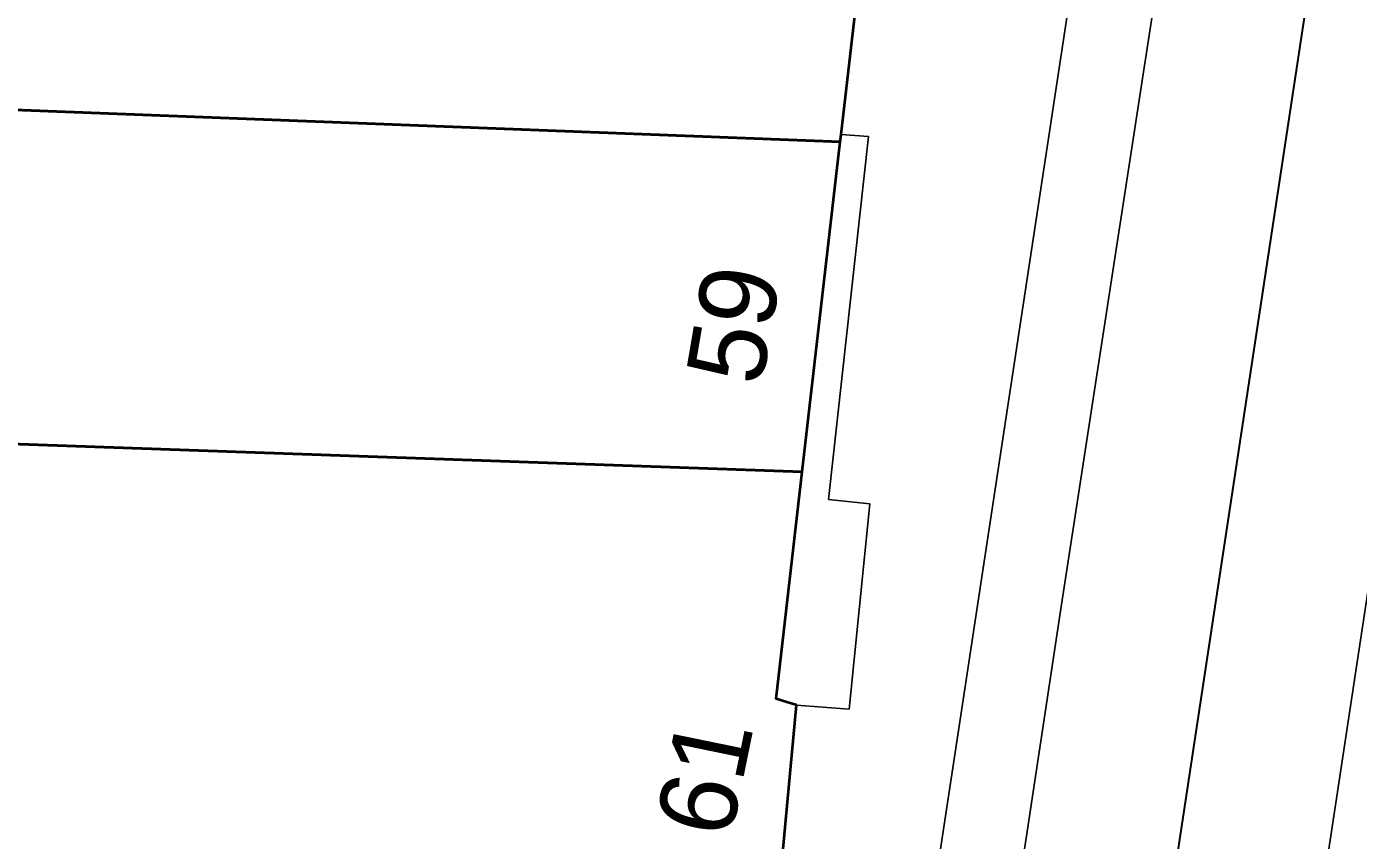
# Model space of a CAD drawing. Header units: metres. Extents: x 0 to 105485, y 0 to 425721.
# Drawn here: x 104732.32 to 104747.87, y 425166.76 to 425176.26 of the extents above; entities that cross this region are included whole.
import ezdxf
from ezdxf.enums import TextEntityAlignment as Align

# ---------------------------------------------------------------- set-up
doc = ezdxf.new("R2010")
doc.units = ezdxf.units.M
doc.header["$MEASUREMENT"] = 0
doc.linetypes.add('KG-PERCEEL-SO', pattern=[19, 5.5, -4, 5.5, -4])
for name, color, linetype, lineweight in [('B-XX-IE-MEUBILAIR-G', 7, 'Continuous', 18), ('B-XX-KG-GRENS_PERCEEL-G', 150, 'KG-PERCEEL-SO', 18), ('B-XX-OG-BEBOUWING-G', 7, 'Continuous', 35), ('B-XX-OG-BEBOUWING_HUISNUMMER-T', 7, 'Continuous', 18), ('B-XX-VH-GESLOTENVERHARDING_BETON-G', 10, 'Continuous', 18), ('B-XX-VH-OPENVERHARDING-G', 90, 'Continuous', 18)]:
    doc.layers.add(name, color=color, linetype=linetype, lineweight=lineweight)
doc.layers.add('GIS-WEGVAKKEN', color=2, linetype='Continuous')

msp = doc.modelspace()

# ---------------------------------------------------------------- linework, layer by layer
at = {"layer": 'B-XX-IE-MEUBILAIR-G', "color": 0, "true_color": 0x604a38}
msp.add_polyline3d([(104743.459, 425169.761, 3.34), (104743.459, 425169.761, 4.84)], dxfattribs=at)
at = {"layer": 'B-XX-KG-GRENS_PERCEEL-G', "ltscale": 0.5, "flags": 128}
for points in [[(104741.819, 425174.912), (104742.316, 425179.223)], [(104718.939, 425175.802), (104720.69, 425175.745), (104722.238, 425175.669), (104741.819, 425174.912)], [(104741.375, 425171.062), (104741.819, 425174.912)], [(104718.676, 425171.975), (104728.269, 425171.527), (104741.375, 425171.062)], [(104740.468, 425163.463), (104740.776, 425165.917), (104741.073, 425165.825), (104741.308, 425168.354), (104741.07, 425168.416), (104741.375, 425171.062)]]:
    msp.add_lwpolyline(points, dxfattribs=at)
at = {"layer": 'B-XX-OG-BEBOUWING-G', "ltscale": 0.5}
for points in [[(104742.125, 425177.564), (104742.32, 425179.247), (104729.248, 425179.794), (104721.612, 425180.028), (104721.108, 425175.723), (104724.331, 425175.588), (104741.819, 425174.912), (104741.829, 425174.998)], [(104741.819, 425174.912), (104724.331, 425175.588), (104723.883, 425171.732), (104728.269, 425171.527), (104741.375, 425171.062)]]:
    msp.add_lwpolyline(points, close=True, dxfattribs=at)
msp.add_lwpolyline([(104728.559, 425165.092), (104740.468, 425163.463), (104740.471, 425163.484), (104740.776, 425165.917), (104741.073, 425165.825), (104741.307, 425168.342), (104741.07, 425168.416), (104741.375, 425171.062), (104728.269, 425171.527)], dxfattribs=at)
at = {"layer": 'B-XX-VH-GESLOTENVERHARDING_BETON-G', "ltscale": 0.5}
msp.add_lwpolyline([(104742.164, 425170.688), (104741.681, 425170.741), (104742.149, 425174.973), (104741.829, 425174.998), (104741.819, 425174.912), (104741.375, 425171.062), (104741.07, 425168.416), (104741.307, 425168.342), (104741.923, 425168.295)], close=True, dxfattribs=at)
at = {"layer": 'B-XX-VH-OPENVERHARDING-G', "ltscale": 0.5}
for points in [[(104745.575, 425183.68), (104743.459, 425169.761), (104740.454, 425150), (104741.449, 425150), (104744.399, 425169.515), (104746.918, 425185.854)], [(104746.918, 425185.854), (104744.399, 425169.515), (104741.449, 425150), (104744.997, 425150), (104747.479, 425166.38), (104749.862, 425182.103)], [(104740.454, 425150), (104743.459, 425169.761), (104745.575, 425183.68)], [(104749.862, 425182.103), (104747.479, 425166.38), (104744.997, 425150), (104746.022, 425150), (104748.888, 425168.978), (104750.989, 425182.889)], [(104742.125, 425177.564), (104741.829, 425174.998), (104742.149, 425174.973), (104741.681, 425170.741), (104742.164, 425170.688), (104741.923, 425168.295), (104741.307, 425168.342), (104741.073, 425165.825)]]:
    msp.add_lwpolyline(points, dxfattribs=at)
at = {"layer": 'GIS-WEGVAKKEN'}
msp.add_lwpolyline([(104743.228, 425150), (104743.3, 425150.42), (104748.29, 425183.31), (104749.12, 425188.17), (104750.76, 425195.28), (104753.235, 425202.346)], dxfattribs=at)

# ---------------------------------------------------------------- texts
at = {"layer": 'B-XX-OG-BEBOUWING_HUISNUMMER-T'}
for s, rotation, p in [('59', 80.3, (104740.569, 425172.783)), ('61', 78.4, (104740.232, 425167.512))]:
    msp.add_text(s, height=0.9, rotation=rotation, dxfattribs=at).set_placement(p, align=Align.MIDDLE_CENTER)

doc.saveas('drawing.dxf')
